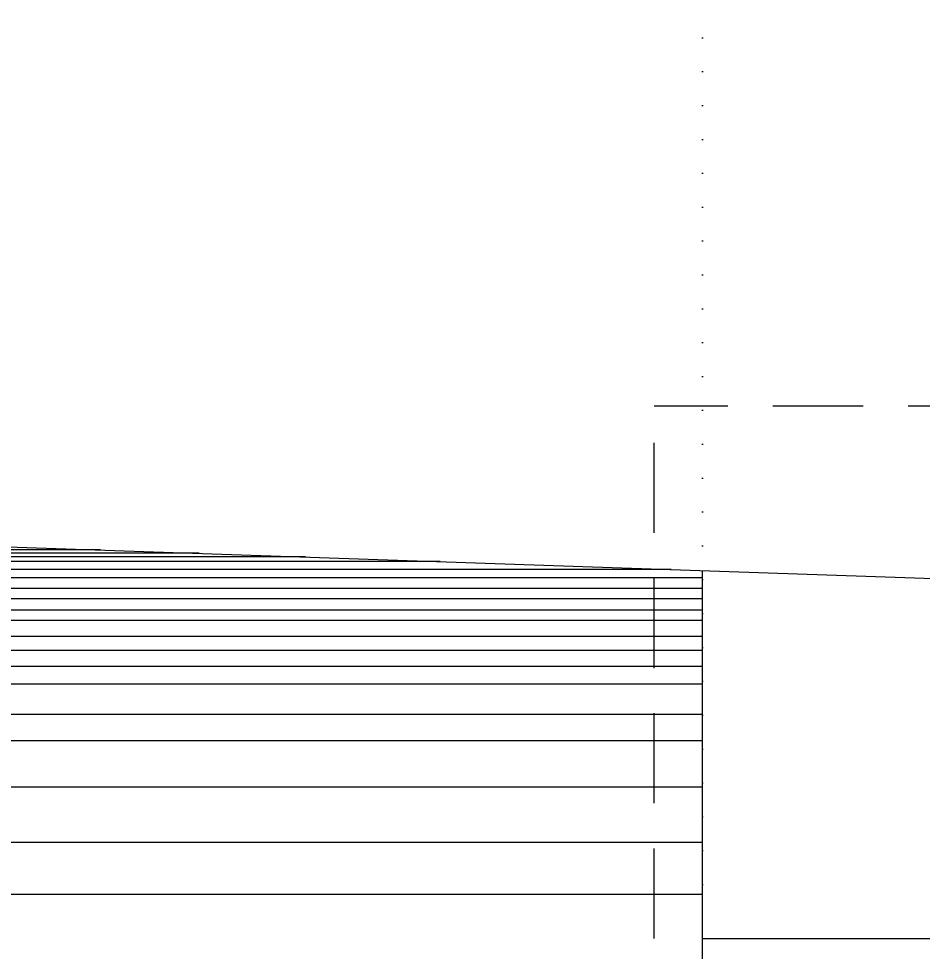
# Model space of a CAD drawing. Header units: millimetres. Extents: x 5227 to 261376, y 53707 to 123566.
# Drawn here: x 76481 to 77755, y 112670 to 113985 of the extents above; entities that cross this region are included whole.
import ezdxf

# ---------------------------------------------------------------- set-up
doc = ezdxf.new("R2010")
doc.units = ezdxf.units.MM
doc.header["$PDMODE"] = 35
doc.header["$PDSIZE"] = -10
doc.linetypes.add('DOT', pattern=[6.35, 0, -6.35])
doc.linetypes.add('HIDDEN', pattern=[9.525, 6.35, -3.175])
doc.layers.get('0').update_dxf_attribs({"lineweight": 0})
doc.layers.get('Defpoints').update_dxf_attribs({"lineweight": 0})
for name, color, linetype, lineweight in [('PV_DIMENTION_SECOND_ROMANS', 7, 'Continuous', 0), ('PV_DOTED LINE', 252, 'DOT', 0), ('PV_MASONRY', 10, 'Continuous', 0), ('PV_SLAB_LINE', 30, 'Continuous', 0), ('PV_STEEL LINE', 7, 'Continuous', 0)]:
    doc.layers.add(name, color=color, linetype=linetype, lineweight=lineweight)
doc.styles.add('PV_ROMAND', font='romand.shx')
doc.dimstyles.new('PV_1-75_MM_FOOT', dxfattribs={"dimscale": 75, "dimtxt": 2, "dimasz": 2, "dimexe": 1, "dimexo": 0.625, "dimtad": 0, "dimdec": 0, "dimdsep": 46, "dimtxsty": 'PV_ROMAND', "dimcen": 2.5, "dimadec": 0, "dimazin": 0, "dimtfac": 1, "dimtdec": 0, "dimtmove": 1, "dimatfit": 2, "dimfxl": 1, "dimfxlon": 1, "dimarcsym": 0})

# ---------------------------------------------------------------- blocks, each defined once
blk = doc.blocks.new('*D787')
at = {"layer": 'Defpoints', "color": 0, "transparency": 16777216}
for p in [(77445.3, 114864.5), (72845.3, 112688.5), (77445.3, 112688.5)]:
    blk.add_point(p, dxfattribs=at)
at = {"layer": 'PV_DIMENTION_SECOND_ROMANS', "color": 0, "lineweight": -2, "transparency": 16777216}
for p, q in [((72845.3, 114789.5), (72845.3, 114939.5)), ((77445.3, 114789.5), (77445.3, 114939.5)), ((72995.3, 114864.5), (74255.5, 114864.5)), ((77295.3, 114864.5), (76035, 114864.5))]:
    blk.add_line(p, q, dxfattribs=at)
at = {"layer": 'PV_DIMENTION_SECOND_ROMANS', "color": 0, "transparency": 16777216}
for points in [[(72995.3, 114889.5), (72995.3, 114839.5), (72845.3, 114864.5)], [(77295.3, 114839.5), (77295.3, 114889.5), (77445.3, 114864.5)]]:
    blk.add_solid(points, dxfattribs=at)
at = {"layer": 'PV_DIMENTION_SECOND_ROMANS', "color": 0, "transparency": 16777216, "insert": (75145.3, 114864.5), "char_height": 150, "attachment_point": 5, "style": 'PV_ROMAND'}
blk.add_mtext('4600 [15\'-1"]', dxfattribs=at)
blk = doc.blocks.new('*D788')
at = {"layer": 'Defpoints', "color": 0, "transparency": 16777216}
for p in [(88363.6, 115501.6), (56063.6, 112688.5), (88363.6, 112688.5)]:
    blk.add_point(p, dxfattribs=at)
at = {"layer": 'PV_DIMENTION_SECOND_ROMANS', "color": 0, "lineweight": -2, "transparency": 16777216}
for p, q in [((56063.6, 115426.6), (56063.6, 115576.6)), ((88363.6, 115426.6), (88363.6, 115576.6)), ((56213.6, 115501.6), (70023.9, 115501.6)), ((88213.6, 115501.6), (74403.3, 115501.6))]:
    blk.add_line(p, q, dxfattribs=at)
at = {"layer": 'PV_DIMENTION_SECOND_ROMANS', "color": 0, "transparency": 16777216}
for points in [[(56213.6, 115526.6), (56213.6, 115476.6), (56063.6, 115501.6)], [(88213.6, 115476.6), (88213.6, 115526.6), (88363.6, 115501.6)]]:
    blk.add_solid(points, dxfattribs=at)
at = {"layer": 'PV_DIMENTION_SECOND_ROMANS', "color": 0, "transparency": 16777216, "insert": (72213.6, 115501.6), "char_height": 150, "attachment_point": 5, "style": 'PV_ROMAND'}
blk.add_mtext("32300 [106'] OUT TO OUT BUILDING", dxfattribs=at)
blk = doc.blocks.new('OUTER PLOT LINE')
at = {"color": 5}
blk.add_lwpolyline([(15164.2, 22387.3), (47530.3, 21281.1), (47530.3, -610.4), (14314.9, -610.4), (15164.2, 22387.3)], dxfattribs=at)

msp = doc.modelspace()

# ---------------------------------------------------------------- linework, layer by layer
at = {"layer": 'PV_DOTED LINE', "ltscale": 7.5}
msp.add_line((77445.3, 114864.5), (77445.3, 112688.5), dxfattribs=at)
at = {"layer": 'PV_MASONRY'}
msp.add_lwpolyline([(86130.3, 112688.5), (86130.3, 112458.5), (83680.3, 112458.5), (83565.3, 112573.5), (83115.3, 112573.5), (83000.3, 112458.5), (78416.9, 112458.5), (78301.9, 112573.5), (77851.9, 112573.5), (77736.9, 112458.5), (77445.3, 112458.5), (77445.3, 112688.5), (82965.3, 112688.5)], close=True, dxfattribs=at)
at = {"layer": 'PV_SLAB_LINE', "color": 254}
for p, q in [((76597, 113236), (72615.3, 113236)), ((76735.8, 113231.3), (72615.3, 113231.3)), ((76885.6, 113226.2), (72615.3, 113226.2)), ((77075.3, 113219.7), (72615.3, 113219.7)), ((77401.1, 113208.6), (72615.3, 113208.6)), ((77445.3, 113196.9), (72615.3, 113196.9)), ((77445.3, 113181.8), (72615.3, 113181.8)), ((77445.3, 113166.9), (72615.3, 113166.9)), ((77445.3, 113151.1), (72615.3, 113151.1)), ((77445.3, 113136.8), (72615.3, 113136.8)), ((77445.3, 113114), (72615.3, 113114)), ((77445.3, 113094.4), (72615.3, 113094.4)), ((77445.3, 113071.6), (72615.3, 113071.6)), ((77445.3, 113046.7), (72615.3, 113046.7)), ((77445.3, 113004.2), (72615.3, 113004.2)), ((77445.3, 112966.9), (72615.3, 112966.9)), ((77445.3, 112901.7), (72615.3, 112901.7)), ((77445.3, 112824), (72615.3, 112824)), ((77445.3, 112750.5), (72615.3, 112750.5))]:
    msp.add_line(p, q, dxfattribs=at)
at = {"layer": 'PV_SLAB_LINE'}
msp.add_line((77445.3, 112688.5), (77445.3, 113207.1), dxfattribs=at)
at = {"layer": 'PV_STEEL LINE', "color": 252, "linetype": 'HIDDEN', "ltscale": 20}
for p in [(77376.9, 112688.5), (84910.3, 113438.5)]:
    msp.add_line(p, (77376.9, 113438.5), dxfattribs=at)

# ---------------------------------------------------------------- block references
at = {"layer": 'PV_DIMENTION_SECOND_ROMANS'}
msp.add_blockref('OUTER PLOT LINE', (40945.5, 91548.9), dxfattribs=at)

# ---------------------------------------------------------------- dimensions: what is measured, and where the dimension line sits
dim = msp.add_linear_dim(base=(88363.6, 115501.6), p1=(56063.6, 112688.5), p2=(88363.6, 112688.5), text='<> OUT TO OUT BUILDING', dimstyle='PV_1-75_MM_FOOT', override={"dimtxsty": 'PV_ROMAND'}, dxfattribs=at)
dim.commit()
dim.dimension.update_dxf_attribs({"geometry": '*D788', "text_midpoint": (72213.6, 115501.6)})
dim = msp.add_linear_dim(base=(77445.3, 114864.5), p1=(72845.3, 112688.5), p2=(77445.3, 112688.5), dimstyle='PV_1-75_MM_FOOT', override={"dimtxsty": 'PV_ROMAND'}, dxfattribs=at)
dim.commit()
dim.dimension.update_dxf_attribs({"geometry": '*D787', "text_midpoint": (75145.3, 114864.5)})

doc.saveas('drawing.dxf')
